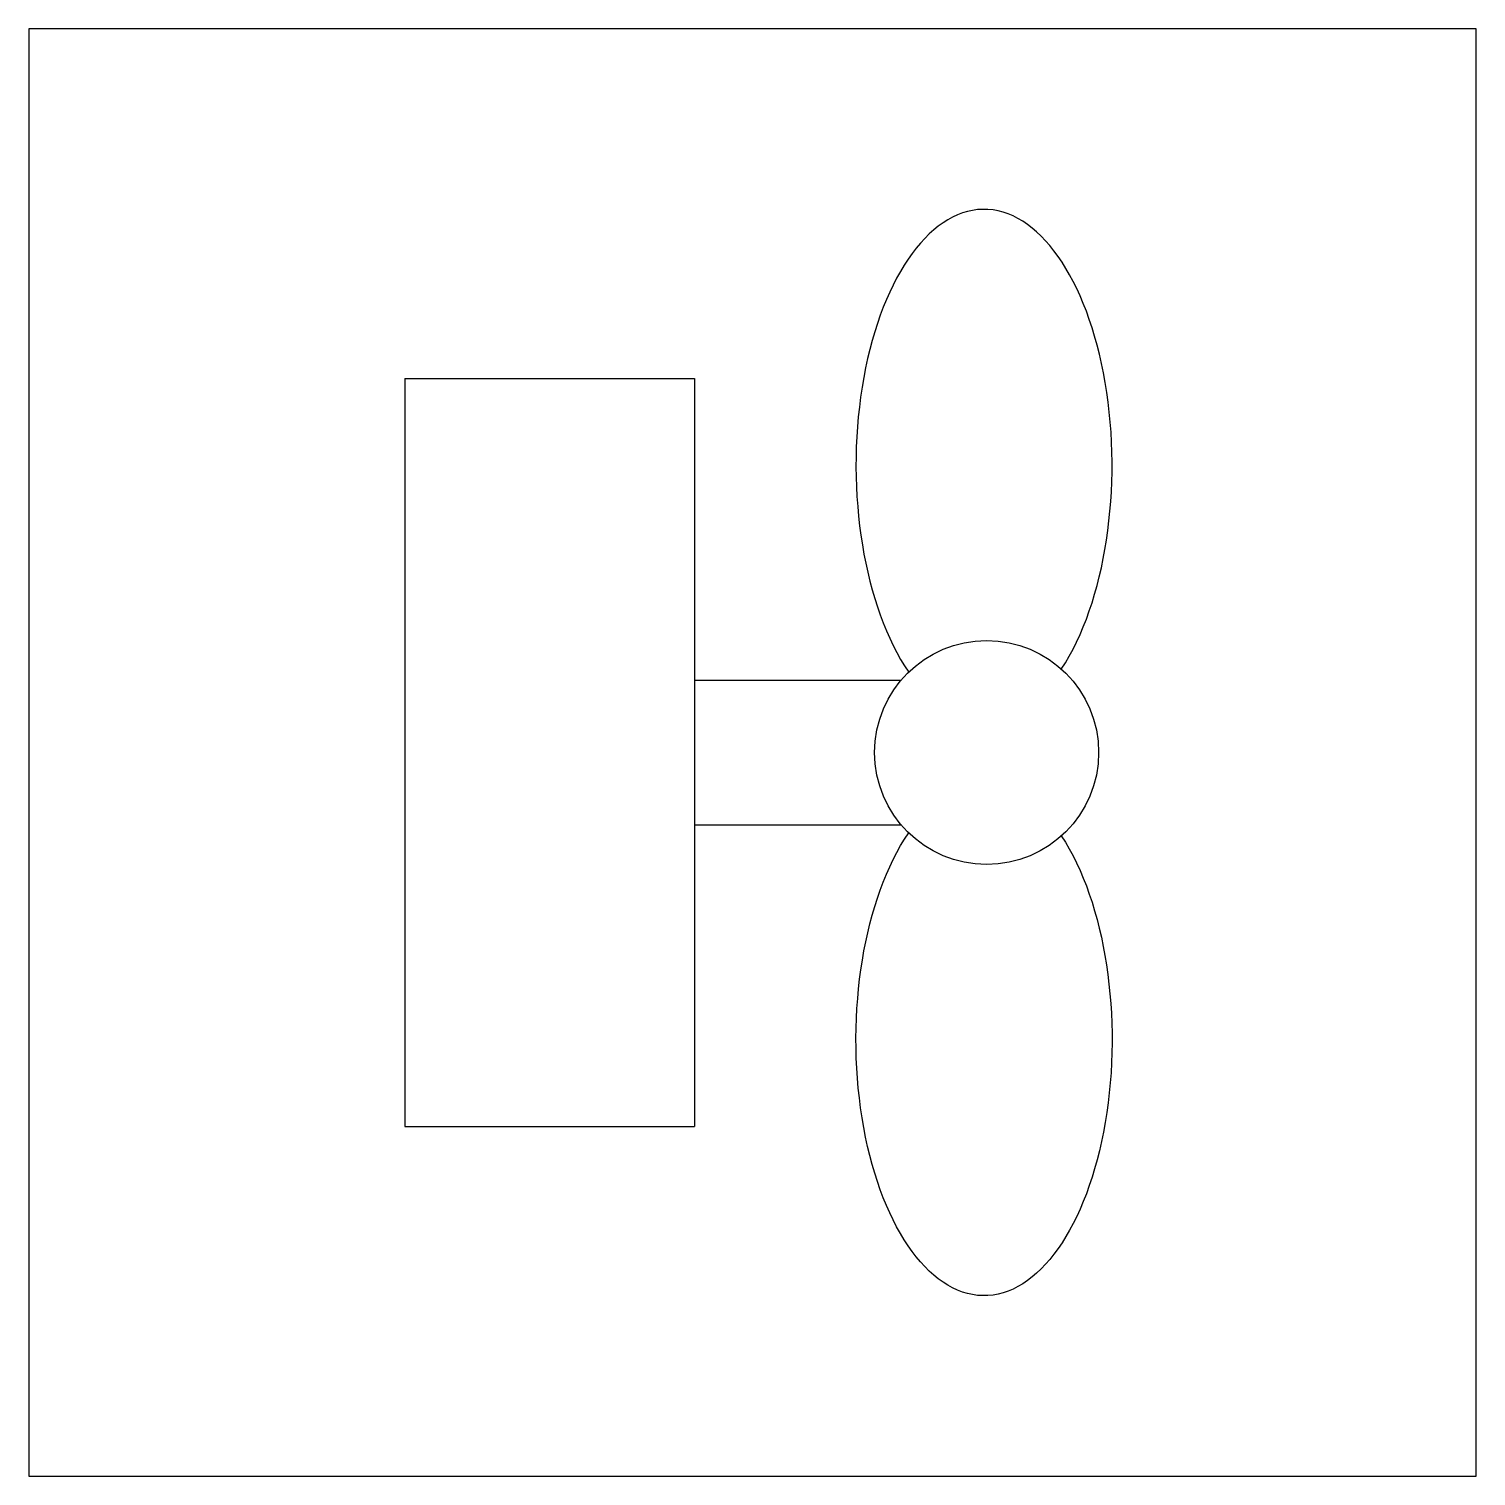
# Model space of a CAD drawing. Header units: millimetres. Extents: x -100 to 100, y -100 to 100.
import ezdxf

# ---------------------------------------------------------------- set-up
doc = ezdxf.new("R2010")
doc.units = ezdxf.units.MM

msp = doc.modelspace()

# ---------------------------------------------------------------- linework, layer by layer
for p, q in [((100, 100, 0), (-100, 100, 0)), ((-100, 100, 0), (-100, -100, 0)), ((100, -100, 0), (100, 100, 0)), ((-48.03, 51.71, 0), (-48.03, -51.71, 0)), ((-48.03, 51.71, 0), (-8.03, 51.71, 0)), ((-8.03, 51.71, 0), (-8.03, -51.71, 0)), ((-8.03, 10, 0), (20.55, 10, 0)), ((-8.03, -10, 0), (20.55, -10, 0)), ((-48.03, -51.71, 0), (-8.03, -51.71, 0)), ((-100, -100, 0), (100, -100, 0))]:
    msp.add_line(p, q)
msp.add_circle((32.36, 0, 0), 15.48)
msp.add_ellipse((32, 39.71, 0), major_axis=(0, 35.36), ratio=0.500463, start_param=3.789623, end_param=8.795929)
at = {"extrusion": (0, 0, -1)}
msp.add_ellipse((32, -39.71, 0), major_axis=(0, -35.36), ratio=0.500463, start_param=3.789623, end_param=8.795929, dxfattribs=at)

doc.saveas('drawing.dxf')
